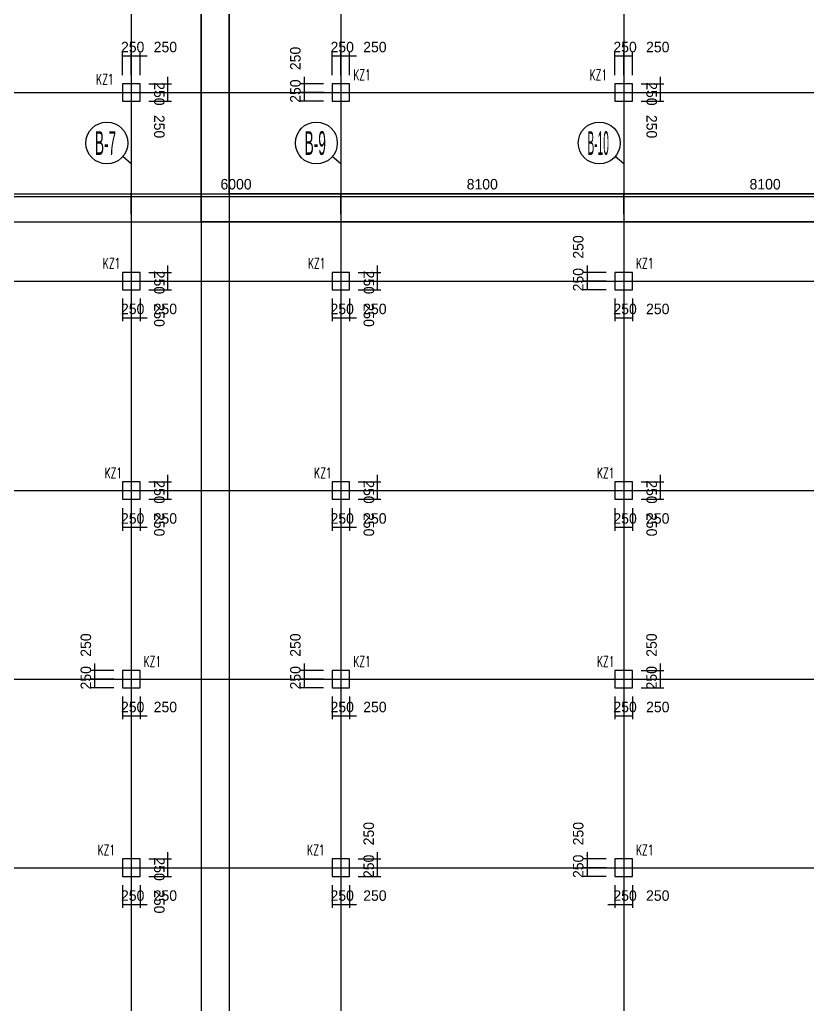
# Model space of a CAD drawing. Extents: x 387171 to 699106, y 11966 to 245688.
# Drawn here: x 529563 to 552144, y 123948 to 152173 of the extents above; entities that cross this region are included whole.
import ezdxf

# ---------------------------------------------------------------- set-up
doc = ezdxf.new("R2010")
doc.units = 0
doc.header["$LTSCALE"] = 100
doc.header["$MEASUREMENT"] = 0
for name, color, linetype in [('COLU', 7, 'Continuous'), ('DIM', 3, 'Continuous'), ('DOTE', 253, 'Continuous'), ('h后浇带', 51, 'Continuous'), ('L-AXIS', 3, 'Continuous'), ('NUM', 7, 'Continuous')]:
    doc.layers.add(name, color=color, linetype=linetype)
doc.styles.get("Standard").update_dxf_attribs({"font": 'standard'})
doc.styles.add('tk', font='tk')
doc.dimstyles.get("Standard").update_dxf_attribs({"dimtxt": 300, "dimasz": 100, "dimexe": 100, "dimexo": 250, "dimgap": 100, "dimtad": 0, "dimtoh": 1, "dimdec": 0, "dimdsep": 46, "dimcen": 0.09, "dimclrt": 7, "dimadec": 0, "dimazin": 0, "dimtfac": 1, "dimtdec": 4, "dimtofl": 0, "dimtmove": 0, "dimatfit": 3, "dimfxl": 1, "dimtolj": 1, "dimtzin": 0, "dimarcsym": 0})

# ---------------------------------------------------------------- blocks, each defined once
blk = doc.blocks.new('_AXISO')
blk.add_circle((0, 0), 0.5)
blk = doc.blocks.new('*D1376')
at = {"layer": 'L-AXIS', "color": 0, "linetype": 'ByBlock', "lineweight": -2}
for p, q in [((538758, 146608), (538758, 147210)), ((538758, 147110), (546858, 147110)), ((546858, 146608), (546858, 147210))]:
    blk.add_line(p, q, dxfattribs=at)
for points in [[(538758, 147110), (538858, 147126), (538858, 147093)], [(546858, 147110), (546758, 147093), (546758, 147126)]]:
    blk.add_solid(points, dxfattribs=at)
at = {"layer": 'L-AXIS', "color": 7, "linetype": 'Continuous', "lineweight": -2, "insert": (542808, 147460), "char_height": 300, "width": 775, "attachment_point": 5, "style": 'tk'}
blk.add_mtext('8100', dxfattribs=at)
blk = doc.blocks.new('*D1987')
at = {"layer": 'L-AXIS', "color": 0, "linetype": 'ByBlock', "lineweight": -2}
for p, q in [((524658, 146608), (524658, 147210)), ((524658, 147110), (532758, 147110)), ((532758, 146608), (532758, 147210))]:
    blk.add_line(p, q, dxfattribs=at)
for points in [[(524658, 147110), (524758, 147126), (524758, 147093)], [(532758, 147110), (532658, 147093), (532658, 147126)]]:
    blk.add_solid(points, dxfattribs=at)
at = {"layer": 'L-AXIS', "color": 7, "linetype": 'Continuous', "lineweight": -2, "insert": (528708, 147460), "char_height": 300, "width": 775, "attachment_point": 5, "style": 'tk'}
blk.add_mtext('8100', dxfattribs=at)
blk = doc.blocks.new('*D1597')
at = {"layer": 'L-AXIS', "color": 0, "linetype": 'ByBlock', "lineweight": -2}
for p, q in [((532758, 146608), (532758, 147210)), ((532758, 147110), (538758, 147110)), ((538758, 146608), (538758, 147210))]:
    blk.add_line(p, q, dxfattribs=at)
for points in [[(532758, 147110), (532858, 147126), (532858, 147093)], [(538758, 147110), (538658, 147093), (538658, 147126)]]:
    blk.add_solid(points, dxfattribs=at)
at = {"layer": 'L-AXIS', "color": 7, "linetype": 'Continuous', "lineweight": -2, "insert": (535758, 147460), "char_height": 300, "width": 770, "attachment_point": 5, "style": 'tk'}
blk.add_mtext('6000', dxfattribs=at)
blk = doc.blocks.new('*D4260')
at = {"layer": 'L-AXIS', "color": 0, "linetype": 'ByBlock', "lineweight": -2}
for p, q in [((546858, 146608), (546858, 147210)), ((546858, 147110), (554958, 147110)), ((554958, 146608), (554958, 147210))]:
    blk.add_line(p, q, dxfattribs=at)
for points in [[(546858, 147110), (546958, 147126), (546958, 147093)], [(554958, 147110), (554858, 147093), (554858, 147126)]]:
    blk.add_solid(points, dxfattribs=at)
at = {"layer": 'L-AXIS', "color": 7, "linetype": 'Continuous', "lineweight": -2, "insert": (550908, 147460), "char_height": 300, "width": 775, "attachment_point": 5, "style": 'tk'}
blk.add_mtext('8100', dxfattribs=at)
blk = doc.blocks.new('*D83')
at = {"layer": 'DIM', "color": 0, "linetype": 'ByBlock', "lineweight": -2}
for p, q in [((532508, 150588), (532508, 151238)), ((532508, 151138), (532758, 151138)), ((532758, 150588), (532758, 151238))]:
    blk.add_line(p, q, dxfattribs=at)
for points in [[(532508, 151138), (532608, 151155), (532608, 151121)], [(532758, 151138), (532658, 151121), (532658, 151155)]]:
    blk.add_solid(points, dxfattribs=at)
at = {"layer": 'DIM', "color": 7, "linetype": 'Continuous', "lineweight": -2, "insert": (532798, 151388), "char_height": 300, "width": 566.67, "attachment_point": 5, "style": 'tk'}
blk.add_mtext('250', dxfattribs=at)
blk = doc.blocks.new('*D959')
at = {"layer": 'DIM', "color": 0, "linetype": 'ByBlock', "lineweight": -2}
for p, q in [((532558, 151138), (533208, 151138)), ((532758, 150588), (532758, 151238)), ((533008, 150588), (533008, 151238))]:
    blk.add_line(p, q, dxfattribs=at)
for points in [[(532758, 151138), (532658, 151121), (532658, 151155)], [(533008, 151138), (533108, 151155), (533108, 151121)]]:
    blk.add_solid(points, dxfattribs=at)
at = {"layer": 'DIM', "color": 7, "linetype": 'Continuous', "lineweight": -2, "insert": (533734, 151388), "char_height": 300, "width": 566.67, "attachment_point": 5, "style": 'tk'}
blk.add_mtext('250', dxfattribs=at)
blk = doc.blocks.new('*D835')
at = {"layer": 'DIM', "color": 0, "linetype": 'ByBlock', "lineweight": -2}
for p, q in [((533258, 150088), (533908, 150088)), ((533808, 149838), (533808, 150088)), ((533258, 149838), (533908, 149838))]:
    blk.add_line(p, q, dxfattribs=at)
for points in [[(533808, 150088), (533825, 149988), (533791, 149988)], [(533808, 149838), (533791, 149938), (533825, 149938)]]:
    blk.add_solid(points, dxfattribs=at)
at = {"layer": 'DIM', "color": 7, "linetype": 'Continuous', "lineweight": -2, "insert": (533558, 149112), "char_height": 300, "width": 566.67, "attachment_point": 5, "rotation": 270, "style": 'tk'}
blk.add_mtext('250', dxfattribs=at)
blk = doc.blocks.new('*D1771')
at = {"layer": 'DIM', "color": 0, "linetype": 'ByBlock', "lineweight": -2}
for p, q in [((533808, 149888), (533808, 150538)), ((533258, 150338), (533908, 150338)), ((533258, 150088), (533908, 150088))]:
    blk.add_line(p, q, dxfattribs=at)
for points in [[(533808, 150338), (533791, 150438), (533825, 150438)], [(533808, 150088), (533825, 149988), (533791, 149988)]]:
    blk.add_solid(points, dxfattribs=at)
at = {"layer": 'DIM', "color": 7, "linetype": 'Continuous', "lineweight": -2, "insert": (533558, 150048), "char_height": 300, "width": 566.67, "attachment_point": 5, "rotation": 270, "style": 'tk'}
blk.add_mtext('250', dxfattribs=at)
blk = doc.blocks.new('*D883')
at = {"layer": 'DIM', "color": 0, "linetype": 'ByBlock', "lineweight": -2}
for p, q in [((532508, 144188), (532508, 143538)), ((532758, 144188), (532758, 143538)), ((532508, 143638), (532758, 143638))]:
    blk.add_line(p, q, dxfattribs=at)
for points in [[(532508, 143638), (532608, 143655), (532608, 143621)], [(532758, 143638), (532658, 143621), (532658, 143655)]]:
    blk.add_solid(points, dxfattribs=at)
at = {"layer": 'DIM', "color": 7, "linetype": 'Continuous', "lineweight": -2, "insert": (532798, 143888), "char_height": 300, "width": 566.67, "attachment_point": 5, "style": 'tk'}
blk.add_mtext('250', dxfattribs=at)
blk = doc.blocks.new('*D834')
at = {"layer": 'DIM', "color": 0, "linetype": 'ByBlock', "lineweight": -2}
for p, q in [((532758, 144188), (532758, 143538)), ((533008, 144188), (533008, 143538)), ((532558, 143638), (533208, 143638))]:
    blk.add_line(p, q, dxfattribs=at)
for points in [[(532758, 143638), (532658, 143621), (532658, 143655)], [(533008, 143638), (533108, 143655), (533108, 143621)]]:
    blk.add_solid(points, dxfattribs=at)
at = {"layer": 'DIM', "color": 7, "linetype": 'Continuous', "lineweight": -2, "insert": (533734, 143888), "char_height": 300, "width": 566.67, "attachment_point": 5, "style": 'tk'}
blk.add_mtext('250', dxfattribs=at)
blk = doc.blocks.new('*D1769')
at = {"layer": 'DIM', "color": 0, "linetype": 'ByBlock', "lineweight": -2}
for p, q in [((533258, 144688), (533908, 144688)), ((533808, 144438), (533808, 144688)), ((533258, 144438), (533908, 144438))]:
    blk.add_line(p, q, dxfattribs=at)
for points in [[(533808, 144688), (533825, 144588), (533791, 144588)], [(533808, 144438), (533791, 144538), (533825, 144538)]]:
    blk.add_solid(points, dxfattribs=at)
at = {"layer": 'DIM', "color": 7, "linetype": 'Continuous', "lineweight": -2, "insert": (533558, 143712), "char_height": 300, "width": 566.67, "attachment_point": 5, "rotation": 270, "style": 'tk'}
blk.add_mtext('250', dxfattribs=at)
blk = doc.blocks.new('*D1340')
at = {"layer": 'DIM', "color": 0, "linetype": 'ByBlock', "lineweight": -2}
for p, q in [((533808, 144488), (533808, 145138)), ((533258, 144938), (533908, 144938)), ((533258, 144688), (533908, 144688))]:
    blk.add_line(p, q, dxfattribs=at)
for points in [[(533808, 144938), (533791, 145038), (533825, 145038)], [(533808, 144688), (533825, 144588), (533791, 144588)]]:
    blk.add_solid(points, dxfattribs=at)
at = {"layer": 'DIM', "color": 7, "linetype": 'Continuous', "lineweight": -2, "insert": (533558, 144648), "char_height": 300, "width": 566.67, "attachment_point": 5, "rotation": 270, "style": 'tk'}
blk.add_mtext('250', dxfattribs=at)
blk = doc.blocks.new('*D1979')
at = {"layer": 'DIM', "color": 0, "linetype": 'ByBlock', "lineweight": -2}
for p, q in [((532508, 138188), (532508, 137538)), ((532758, 138188), (532758, 137538)), ((532508, 137638), (532758, 137638))]:
    blk.add_line(p, q, dxfattribs=at)
for points in [[(532508, 137638), (532608, 137655), (532608, 137621)], [(532758, 137638), (532658, 137621), (532658, 137655)]]:
    blk.add_solid(points, dxfattribs=at)
at = {"layer": 'DIM', "color": 7, "linetype": 'Continuous', "lineweight": -2, "insert": (532798, 137888), "char_height": 300, "width": 566.67, "attachment_point": 5, "style": 'tk'}
blk.add_mtext('250', dxfattribs=at)
blk = doc.blocks.new('*D1571')
at = {"layer": 'DIM', "color": 0, "linetype": 'ByBlock', "lineweight": -2}
for p, q in [((532758, 138188), (532758, 137538)), ((533008, 138188), (533008, 137538)), ((532558, 137638), (533208, 137638))]:
    blk.add_line(p, q, dxfattribs=at)
for points in [[(532758, 137638), (532658, 137621), (532658, 137655)], [(533008, 137638), (533108, 137655), (533108, 137621)]]:
    blk.add_solid(points, dxfattribs=at)
at = {"layer": 'DIM', "color": 7, "linetype": 'Continuous', "lineweight": -2, "insert": (533734, 137888), "char_height": 300, "width": 566.67, "attachment_point": 5, "style": 'tk'}
blk.add_mtext('250', dxfattribs=at)
blk = doc.blocks.new('*D2489')
at = {"layer": 'DIM', "color": 0, "linetype": 'ByBlock', "lineweight": -2}
for p, q in [((533258, 138688), (533908, 138688)), ((533808, 138438), (533808, 138688)), ((533258, 138438), (533908, 138438))]:
    blk.add_line(p, q, dxfattribs=at)
for points in [[(533808, 138688), (533825, 138588), (533791, 138588)], [(533808, 138438), (533791, 138538), (533825, 138538)]]:
    blk.add_solid(points, dxfattribs=at)
at = {"layer": 'DIM', "color": 7, "linetype": 'Continuous', "lineweight": -2, "insert": (533558, 137712), "char_height": 300, "width": 566.67, "attachment_point": 5, "rotation": 270, "style": 'tk'}
blk.add_mtext('250', dxfattribs=at)
blk = doc.blocks.new('*D2358')
at = {"layer": 'DIM', "color": 0, "linetype": 'ByBlock', "lineweight": -2}
for p, q in [((533258, 138938), (533908, 138938)), ((533808, 138488), (533808, 139138)), ((533258, 138688), (533908, 138688))]:
    blk.add_line(p, q, dxfattribs=at)
for points in [[(533808, 138938), (533791, 139038), (533825, 139038)], [(533808, 138688), (533825, 138588), (533791, 138588)]]:
    blk.add_solid(points, dxfattribs=at)
at = {"layer": 'DIM', "color": 7, "linetype": 'Continuous', "lineweight": -2, "insert": (533558, 138648), "char_height": 300, "width": 566.67, "attachment_point": 5, "rotation": 270, "style": 'tk'}
blk.add_mtext('250', dxfattribs=at)
blk = doc.blocks.new('*D2022')
at = {"layer": 'DIM', "color": 0, "linetype": 'ByBlock', "lineweight": -2}
for p, q in [((532258, 133538), (531608, 133538)), ((531708, 133738), (531708, 133088)), ((532258, 133288), (531608, 133288))]:
    blk.add_line(p, q, dxfattribs=at)
for points in [[(531708, 133538), (531691, 133638), (531725, 133638)], [(531708, 133288), (531725, 133188), (531691, 133188)]]:
    blk.add_solid(points, dxfattribs=at)
at = {"layer": 'DIM', "color": 7, "linetype": 'Continuous', "lineweight": -2, "insert": (531458, 134264), "char_height": 300, "width": 566.67, "attachment_point": 5, "rotation": 90, "style": 'tk'}
blk.add_mtext('250', dxfattribs=at)
blk = doc.blocks.new('*D2967')
at = {"layer": 'DIM', "color": 0, "linetype": 'ByBlock', "lineweight": -2}
for p, q in [((532258, 133288), (531608, 133288)), ((531708, 133288), (531708, 133038)), ((532258, 133038), (531608, 133038))]:
    blk.add_line(p, q, dxfattribs=at)
for points in [[(531708, 133288), (531725, 133188), (531691, 133188)], [(531708, 133038), (531691, 133138), (531725, 133138)]]:
    blk.add_solid(points, dxfattribs=at)
at = {"layer": 'DIM', "color": 7, "linetype": 'Continuous', "lineweight": -2, "insert": (531458, 133328), "char_height": 300, "width": 566.67, "attachment_point": 5, "rotation": 90, "style": 'tk'}
blk.add_mtext('250', dxfattribs=at)
blk = doc.blocks.new('*D2838')
at = {"layer": 'DIM', "color": 0, "linetype": 'ByBlock', "lineweight": -2}
for p, q in [((532508, 132788), (532508, 132138)), ((532758, 132788), (532758, 132138)), ((532508, 132238), (532758, 132238))]:
    blk.add_line(p, q, dxfattribs=at)
for points in [[(532508, 132238), (532608, 132255), (532608, 132221)], [(532758, 132238), (532658, 132221), (532658, 132255)]]:
    blk.add_solid(points, dxfattribs=at)
at = {"layer": 'DIM', "color": 7, "linetype": 'Continuous', "lineweight": -2, "insert": (532798, 132488), "char_height": 300, "width": 566.67, "attachment_point": 5, "style": 'tk'}
blk.add_mtext('250', dxfattribs=at)
blk = doc.blocks.new('*D3748')
at = {"layer": 'DIM', "color": 0, "linetype": 'ByBlock', "lineweight": -2}
for p, q in [((532758, 132788), (532758, 132138)), ((533008, 132788), (533008, 132138)), ((532558, 132238), (533208, 132238))]:
    blk.add_line(p, q, dxfattribs=at)
for points in [[(532758, 132238), (532658, 132221), (532658, 132255)], [(533008, 132238), (533108, 132255), (533108, 132221)]]:
    blk.add_solid(points, dxfattribs=at)
at = {"layer": 'DIM', "color": 7, "linetype": 'Continuous', "lineweight": -2, "insert": (533734, 132488), "char_height": 300, "width": 566.67, "attachment_point": 5, "style": 'tk'}
blk.add_mtext('250', dxfattribs=at)
blk = doc.blocks.new('*D2487')
at = {"layer": 'DIM', "color": 0, "linetype": 'ByBlock', "lineweight": -2}
for p, q in [((532508, 127388), (532508, 126738)), ((532758, 127388), (532758, 126738)), ((532508, 126838), (532758, 126838))]:
    blk.add_line(p, q, dxfattribs=at)
for points in [[(532508, 126838), (532608, 126855), (532608, 126821)], [(532758, 126838), (532658, 126821), (532658, 126855)]]:
    blk.add_solid(points, dxfattribs=at)
at = {"layer": 'DIM', "color": 7, "linetype": 'Continuous', "lineweight": -2, "insert": (532798, 127088), "char_height": 300, "width": 566.67, "attachment_point": 5, "style": 'tk'}
blk.add_mtext('250', dxfattribs=at)
blk = doc.blocks.new('*D2354')
at = {"layer": 'DIM', "color": 0, "linetype": 'ByBlock', "lineweight": -2}
for p, q in [((532758, 127388), (532758, 126738)), ((533008, 127388), (533008, 126738)), ((532558, 126838), (533208, 126838))]:
    blk.add_line(p, q, dxfattribs=at)
for points in [[(532758, 126838), (532658, 126821), (532658, 126855)], [(533008, 126838), (533108, 126855), (533108, 126821)]]:
    blk.add_solid(points, dxfattribs=at)
at = {"layer": 'DIM', "color": 7, "linetype": 'Continuous', "lineweight": -2, "insert": (533734, 127088), "char_height": 300, "width": 566.67, "attachment_point": 5, "style": 'tk'}
blk.add_mtext('250', dxfattribs=at)
blk = doc.blocks.new('*D2089')
at = {"layer": 'DIM', "color": 0, "linetype": 'ByBlock', "lineweight": -2}
for p, q in [((533258, 127888), (533908, 127888)), ((533808, 127638), (533808, 127888)), ((533258, 127638), (533908, 127638))]:
    blk.add_line(p, q, dxfattribs=at)
for points in [[(533808, 127888), (533825, 127788), (533791, 127788)], [(533808, 127638), (533791, 127738), (533825, 127738)]]:
    blk.add_solid(points, dxfattribs=at)
at = {"layer": 'DIM', "color": 7, "linetype": 'Continuous', "lineweight": -2, "insert": (533558, 126912), "char_height": 300, "width": 566.67, "attachment_point": 5, "rotation": 270, "style": 'tk'}
blk.add_mtext('250', dxfattribs=at)
blk = doc.blocks.new('*D2891')
at = {"layer": 'DIM', "color": 0, "linetype": 'ByBlock', "lineweight": -2}
for p, q in [((533808, 127688), (533808, 128338)), ((533258, 128138), (533908, 128138)), ((533258, 127888), (533908, 127888))]:
    blk.add_line(p, q, dxfattribs=at)
for points in [[(533808, 128138), (533791, 128238), (533825, 128238)], [(533808, 127888), (533825, 127788), (533791, 127788)]]:
    blk.add_solid(points, dxfattribs=at)
at = {"layer": 'DIM', "color": 7, "linetype": 'Continuous', "lineweight": -2, "insert": (533558, 127848), "char_height": 300, "width": 566.67, "attachment_point": 5, "rotation": 270, "style": 'tk'}
blk.add_mtext('250', dxfattribs=at)
blk = doc.blocks.new('*D249')
at = {"layer": 'DIM', "color": 0, "linetype": 'ByBlock', "lineweight": -2}
for p, q in [((537708, 150538), (537708, 149888)), ((538258, 150338), (537608, 150338)), ((538258, 150088), (537608, 150088))]:
    blk.add_line(p, q, dxfattribs=at)
for points in [[(537708, 150338), (537691, 150438), (537725, 150438)], [(537708, 150088), (537725, 149988), (537691, 149988)]]:
    blk.add_solid(points, dxfattribs=at)
at = {"layer": 'DIM', "color": 7, "linetype": 'Continuous', "lineweight": -2, "insert": (537458, 151064), "char_height": 300, "width": 566.67, "attachment_point": 5, "rotation": 90, "style": 'tk'}
blk.add_mtext('250', dxfattribs=at)
blk = doc.blocks.new('*D1190')
at = {"layer": 'DIM', "color": 0, "linetype": 'ByBlock', "lineweight": -2}
for p, q in [((538258, 150088), (537608, 150088)), ((537708, 150088), (537708, 149838)), ((538258, 149838), (537608, 149838))]:
    blk.add_line(p, q, dxfattribs=at)
for points in [[(537708, 150088), (537725, 149988), (537691, 149988)], [(537708, 149838), (537691, 149938), (537725, 149938)]]:
    blk.add_solid(points, dxfattribs=at)
at = {"layer": 'DIM', "color": 7, "linetype": 'Continuous', "lineweight": -2, "insert": (537458, 150128), "char_height": 300, "width": 566.67, "attachment_point": 5, "rotation": 90, "style": 'tk'}
blk.add_mtext('250', dxfattribs=at)
blk = doc.blocks.new('*D1054')
at = {"layer": 'DIM', "color": 0, "linetype": 'ByBlock', "lineweight": -2}
for p, q in [((538508, 150588), (538508, 151238)), ((538508, 151138), (538758, 151138)), ((538758, 150588), (538758, 151238))]:
    blk.add_line(p, q, dxfattribs=at)
for points in [[(538508, 151138), (538608, 151155), (538608, 151121)], [(538758, 151138), (538658, 151121), (538658, 151155)]]:
    blk.add_solid(points, dxfattribs=at)
at = {"layer": 'DIM', "color": 7, "linetype": 'Continuous', "lineweight": -2, "insert": (538798, 151388), "char_height": 300, "width": 566.67, "attachment_point": 5, "style": 'tk'}
blk.add_mtext('250', dxfattribs=at)
blk = doc.blocks.new('*D720')
at = {"layer": 'DIM', "color": 0, "linetype": 'ByBlock', "lineweight": -2}
for p, q in [((538558, 151138), (539208, 151138)), ((538758, 150588), (538758, 151238)), ((539008, 150588), (539008, 151238))]:
    blk.add_line(p, q, dxfattribs=at)
for points in [[(538758, 151138), (538658, 151121), (538658, 151155)], [(539008, 151138), (539108, 151155), (539108, 151121)]]:
    blk.add_solid(points, dxfattribs=at)
at = {"layer": 'DIM', "color": 7, "linetype": 'Continuous', "lineweight": -2, "insert": (539734, 151388), "char_height": 300, "width": 566.67, "attachment_point": 5, "style": 'tk'}
blk.add_mtext('250', dxfattribs=at)
blk = doc.blocks.new('*D1636')
at = {"layer": 'DIM', "color": 0, "linetype": 'ByBlock', "lineweight": -2}
for p, q in [((546608, 150588), (546608, 151238)), ((546608, 151138), (546858, 151138)), ((546858, 150588), (546858, 151238))]:
    blk.add_line(p, q, dxfattribs=at)
for points in [[(546608, 151138), (546708, 151155), (546708, 151121)], [(546858, 151138), (546758, 151121), (546758, 151155)]]:
    blk.add_solid(points, dxfattribs=at)
at = {"layer": 'DIM', "color": 7, "linetype": 'Continuous', "lineweight": -2, "insert": (546898, 151388), "char_height": 300, "width": 566.67, "attachment_point": 5, "style": 'tk'}
blk.add_mtext('250', dxfattribs=at)
blk = doc.blocks.new('*D1504')
at = {"layer": 'DIM', "color": 0, "linetype": 'ByBlock', "lineweight": -2}
for p, q in [((546858, 150588), (546858, 151238)), ((546858, 151138), (547108, 151138)), ((547108, 150588), (547108, 151238))]:
    blk.add_line(p, q, dxfattribs=at)
for points in [[(546858, 151138), (546958, 151155), (546958, 151121)], [(547108, 151138), (547008, 151121), (547008, 151155)]]:
    blk.add_solid(points, dxfattribs=at)
at = {"layer": 'DIM', "color": 7, "linetype": 'Continuous', "lineweight": -2, "insert": (547834, 151388), "char_height": 300, "width": 566.67, "attachment_point": 5, "style": 'tk'}
blk.add_mtext('250', dxfattribs=at)
blk = doc.blocks.new('*D2660')
at = {"layer": 'DIM', "color": 0, "linetype": 'ByBlock', "lineweight": -2}
for p, q in [((547358, 150088), (548008, 150088)), ((547908, 149838), (547908, 150088)), ((547358, 149838), (548008, 149838))]:
    blk.add_line(p, q, dxfattribs=at)
for points in [[(547908, 150088), (547925, 149988), (547891, 149988)], [(547908, 149838), (547891, 149938), (547925, 149938)]]:
    blk.add_solid(points, dxfattribs=at)
at = {"layer": 'DIM', "color": 7, "linetype": 'Continuous', "lineweight": -2, "insert": (547658, 149112), "char_height": 300, "width": 566.67, "attachment_point": 5, "rotation": 270, "style": 'tk'}
blk.add_mtext('250', dxfattribs=at)
blk = doc.blocks.new('*D2287')
at = {"layer": 'DIM', "color": 0, "linetype": 'ByBlock', "lineweight": -2}
for p, q in [((547908, 149888), (547908, 150538)), ((547358, 150338), (548008, 150338)), ((547358, 150088), (548008, 150088))]:
    blk.add_line(p, q, dxfattribs=at)
for points in [[(547908, 150338), (547891, 150438), (547925, 150438)], [(547908, 150088), (547925, 149988), (547891, 149988)]]:
    blk.add_solid(points, dxfattribs=at)
at = {"layer": 'DIM', "color": 7, "linetype": 'Continuous', "lineweight": -2, "insert": (547658, 150048), "char_height": 300, "width": 566.67, "attachment_point": 5, "rotation": 270, "style": 'tk'}
blk.add_mtext('250', dxfattribs=at)
blk = doc.blocks.new('*D1762')
at = {"layer": 'DIM', "color": 0, "linetype": 'ByBlock', "lineweight": -2}
for p, q in [((538508, 144188), (538508, 143538)), ((538758, 144188), (538758, 143538)), ((538508, 143638), (538758, 143638))]:
    blk.add_line(p, q, dxfattribs=at)
for points in [[(538508, 143638), (538608, 143655), (538608, 143621)], [(538758, 143638), (538658, 143621), (538658, 143655)]]:
    blk.add_solid(points, dxfattribs=at)
at = {"layer": 'DIM', "color": 7, "linetype": 'Continuous', "lineweight": -2, "insert": (538798, 143888), "char_height": 300, "width": 566.67, "attachment_point": 5, "style": 'tk'}
blk.add_mtext('250', dxfattribs=at)
blk = doc.blocks.new('*D2659')
at = {"layer": 'DIM', "color": 0, "linetype": 'ByBlock', "lineweight": -2}
for p, q in [((538758, 144188), (538758, 143538)), ((539008, 144188), (539008, 143538)), ((538558, 143638), (539208, 143638))]:
    blk.add_line(p, q, dxfattribs=at)
for points in [[(538758, 143638), (538658, 143621), (538658, 143655)], [(539008, 143638), (539108, 143655), (539108, 143621)]]:
    blk.add_solid(points, dxfattribs=at)
at = {"layer": 'DIM', "color": 7, "linetype": 'Continuous', "lineweight": -2, "insert": (539734, 143888), "char_height": 300, "width": 566.67, "attachment_point": 5, "style": 'tk'}
blk.add_mtext('250', dxfattribs=at)
blk = doc.blocks.new('*D2215')
at = {"layer": 'DIM', "color": 0, "linetype": 'ByBlock', "lineweight": -2}
for p, q in [((539258, 144688), (539908, 144688)), ((539808, 144438), (539808, 144688)), ((539258, 144438), (539908, 144438))]:
    blk.add_line(p, q, dxfattribs=at)
for points in [[(539808, 144688), (539825, 144588), (539791, 144588)], [(539808, 144438), (539791, 144538), (539825, 144538)]]:
    blk.add_solid(points, dxfattribs=at)
at = {"layer": 'DIM', "color": 7, "linetype": 'Continuous', "lineweight": -2, "insert": (539558, 143712), "char_height": 300, "width": 566.67, "attachment_point": 5, "rotation": 270, "style": 'tk'}
blk.add_mtext('250', dxfattribs=at)
blk = doc.blocks.new('*D2169')
at = {"layer": 'DIM', "color": 0, "linetype": 'ByBlock', "lineweight": -2}
for p, q in [((539808, 144488), (539808, 145138)), ((539258, 144938), (539908, 144938)), ((539258, 144688), (539908, 144688))]:
    blk.add_line(p, q, dxfattribs=at)
for points in [[(539808, 144938), (539791, 145038), (539825, 145038)], [(539808, 144688), (539825, 144588), (539791, 144588)]]:
    blk.add_solid(points, dxfattribs=at)
at = {"layer": 'DIM', "color": 7, "linetype": 'Continuous', "lineweight": -2, "insert": (539558, 144648), "char_height": 300, "width": 566.67, "attachment_point": 5, "rotation": 270, "style": 'tk'}
blk.add_mtext('250', dxfattribs=at)
blk = doc.blocks.new('*D3127')
at = {"layer": 'DIM', "color": 0, "linetype": 'ByBlock', "lineweight": -2}
for p, q in [((545808, 145138), (545808, 144488)), ((546358, 144938), (545708, 144938)), ((546358, 144688), (545708, 144688))]:
    blk.add_line(p, q, dxfattribs=at)
for points in [[(545808, 144938), (545791, 145038), (545825, 145038)], [(545808, 144688), (545825, 144588), (545791, 144588)]]:
    blk.add_solid(points, dxfattribs=at)
at = {"layer": 'DIM', "color": 7, "linetype": 'Continuous', "lineweight": -2, "insert": (545558, 145664), "char_height": 300, "width": 566.67, "attachment_point": 5, "rotation": 90, "style": 'tk'}
blk.add_mtext('250', dxfattribs=at)
blk = doc.blocks.new('*D2696')
at = {"layer": 'DIM', "color": 0, "linetype": 'ByBlock', "lineweight": -2}
for p, q in [((546358, 144688), (545708, 144688)), ((545808, 144688), (545808, 144438)), ((546358, 144438), (545708, 144438))]:
    blk.add_line(p, q, dxfattribs=at)
for points in [[(545808, 144688), (545825, 144588), (545791, 144588)], [(545808, 144438), (545791, 144538), (545825, 144538)]]:
    blk.add_solid(points, dxfattribs=at)
at = {"layer": 'DIM', "color": 7, "linetype": 'Continuous', "lineweight": -2, "insert": (545558, 144728), "char_height": 300, "width": 566.67, "attachment_point": 5, "rotation": 90, "style": 'tk'}
blk.add_mtext('250', dxfattribs=at)
blk = doc.blocks.new('*D3625')
at = {"layer": 'DIM', "color": 0, "linetype": 'ByBlock', "lineweight": -2}
for p, q in [((546608, 144188), (546608, 143538)), ((546858, 144188), (546858, 143538)), ((546608, 143638), (546858, 143638))]:
    blk.add_line(p, q, dxfattribs=at)
for points in [[(546608, 143638), (546708, 143655), (546708, 143621)], [(546858, 143638), (546758, 143621), (546758, 143655)]]:
    blk.add_solid(points, dxfattribs=at)
at = {"layer": 'DIM', "color": 7, "linetype": 'Continuous', "lineweight": -2, "insert": (546898, 143888), "char_height": 300, "width": 566.67, "attachment_point": 5, "style": 'tk'}
blk.add_mtext('250', dxfattribs=at)
blk = doc.blocks.new('*D3575')
at = {"layer": 'DIM', "color": 0, "linetype": 'ByBlock', "lineweight": -2}
for p, q in [((546858, 144188), (546858, 143538)), ((547108, 144188), (547108, 143538)), ((546858, 143638), (547108, 143638))]:
    blk.add_line(p, q, dxfattribs=at)
for points in [[(546858, 143638), (546958, 143655), (546958, 143621)], [(547108, 143638), (547008, 143621), (547008, 143655)]]:
    blk.add_solid(points, dxfattribs=at)
at = {"layer": 'DIM', "color": 7, "linetype": 'Continuous', "lineweight": -2, "insert": (547834, 143888), "char_height": 300, "width": 566.67, "attachment_point": 5, "style": 'tk'}
blk.add_mtext('250', dxfattribs=at)
blk = doc.blocks.new('*D2977')
at = {"layer": 'DIM', "color": 0, "linetype": 'ByBlock', "lineweight": -2}
for p, q in [((538508, 138188), (538508, 137538)), ((538758, 138188), (538758, 137538)), ((538508, 137638), (538758, 137638))]:
    blk.add_line(p, q, dxfattribs=at)
for points in [[(538508, 137638), (538608, 137655), (538608, 137621)], [(538758, 137638), (538658, 137621), (538658, 137655)]]:
    blk.add_solid(points, dxfattribs=at)
at = {"layer": 'DIM', "color": 7, "linetype": 'Continuous', "lineweight": -2, "insert": (538798, 137888), "char_height": 300, "width": 566.67, "attachment_point": 5, "style": 'tk'}
blk.add_mtext('250', dxfattribs=at)
blk = doc.blocks.new('*D2707')
at = {"layer": 'DIM', "color": 0, "linetype": 'ByBlock', "lineweight": -2}
for p, q in [((538758, 138188), (538758, 137538)), ((539008, 138188), (539008, 137538)), ((538558, 137638), (539208, 137638))]:
    blk.add_line(p, q, dxfattribs=at)
for points in [[(538758, 137638), (538658, 137621), (538658, 137655)], [(539008, 137638), (539108, 137655), (539108, 137621)]]:
    blk.add_solid(points, dxfattribs=at)
at = {"layer": 'DIM', "color": 7, "linetype": 'Continuous', "lineweight": -2, "insert": (539734, 137888), "char_height": 300, "width": 566.67, "attachment_point": 5, "style": 'tk'}
blk.add_mtext('250', dxfattribs=at)
blk = doc.blocks.new('*D3757')
at = {"layer": 'DIM', "color": 0, "linetype": 'ByBlock', "lineweight": -2}
for p, q in [((539258, 138688), (539908, 138688)), ((539808, 138438), (539808, 138688)), ((539258, 138438), (539908, 138438))]:
    blk.add_line(p, q, dxfattribs=at)
for points in [[(539808, 138688), (539825, 138588), (539791, 138588)], [(539808, 138438), (539791, 138538), (539825, 138538)]]:
    blk.add_solid(points, dxfattribs=at)
at = {"layer": 'DIM', "color": 7, "linetype": 'Continuous', "lineweight": -2, "insert": (539558, 137712), "char_height": 300, "width": 566.67, "attachment_point": 5, "rotation": 270, "style": 'tk'}
blk.add_mtext('250', dxfattribs=at)
blk = doc.blocks.new('*D3431')
at = {"layer": 'DIM', "color": 0, "linetype": 'ByBlock', "lineweight": -2}
for p, q in [((539258, 138938), (539908, 138938)), ((539808, 138488), (539808, 139138)), ((539258, 138688), (539908, 138688))]:
    blk.add_line(p, q, dxfattribs=at)
for points in [[(539808, 138938), (539791, 139038), (539825, 139038)], [(539808, 138688), (539825, 138588), (539791, 138588)]]:
    blk.add_solid(points, dxfattribs=at)
at = {"layer": 'DIM', "color": 7, "linetype": 'Continuous', "lineweight": -2, "insert": (539558, 138648), "char_height": 300, "width": 566.67, "attachment_point": 5, "rotation": 270, "style": 'tk'}
blk.add_mtext('250', dxfattribs=at)
blk = doc.blocks.new('*D4335')
at = {"layer": 'DIM', "color": 0, "linetype": 'ByBlock', "lineweight": -2}
for p, q in [((546608, 138188), (546608, 137538)), ((546858, 138188), (546858, 137538)), ((546608, 137638), (546858, 137638))]:
    blk.add_line(p, q, dxfattribs=at)
for points in [[(546608, 137638), (546708, 137655), (546708, 137621)], [(546858, 137638), (546758, 137621), (546758, 137655)]]:
    blk.add_solid(points, dxfattribs=at)
at = {"layer": 'DIM', "color": 7, "linetype": 'Continuous', "lineweight": -2, "insert": (546898, 137888), "char_height": 300, "width": 566.67, "attachment_point": 5, "style": 'tk'}
blk.add_mtext('250', dxfattribs=at)
blk = doc.blocks.new('*D4207')
at = {"layer": 'DIM', "color": 0, "linetype": 'ByBlock', "lineweight": -2}
for p, q in [((546858, 138188), (546858, 137538)), ((547108, 138188), (547108, 137538)), ((546858, 137638), (547108, 137638))]:
    blk.add_line(p, q, dxfattribs=at)
for points in [[(546858, 137638), (546958, 137655), (546958, 137621)], [(547108, 137638), (547008, 137621), (547008, 137655)]]:
    blk.add_solid(points, dxfattribs=at)
at = {"layer": 'DIM', "color": 7, "linetype": 'Continuous', "lineweight": -2, "insert": (547834, 137888), "char_height": 300, "width": 566.67, "attachment_point": 5, "style": 'tk'}
blk.add_mtext('250', dxfattribs=at)
blk = doc.blocks.new('*D3952')
at = {"layer": 'DIM', "color": 0, "linetype": 'ByBlock', "lineweight": -2}
for p, q in [((547358, 138688), (548008, 138688)), ((547908, 138438), (547908, 138688)), ((547358, 138438), (548008, 138438))]:
    blk.add_line(p, q, dxfattribs=at)
for points in [[(547908, 138688), (547925, 138588), (547891, 138588)], [(547908, 138438), (547891, 138538), (547925, 138538)]]:
    blk.add_solid(points, dxfattribs=at)
at = {"layer": 'DIM', "color": 7, "linetype": 'Continuous', "lineweight": -2, "insert": (547658, 137712), "char_height": 300, "width": 566.67, "attachment_point": 5, "rotation": 270, "style": 'tk'}
blk.add_mtext('250', dxfattribs=at)
blk = doc.blocks.new('*D17')
at = {"layer": 'DIM', "color": 0, "linetype": 'ByBlock', "lineweight": -2}
for p, q in [((547358, 138938), (548008, 138938)), ((547908, 138488), (547908, 139138)), ((547358, 138688), (548008, 138688))]:
    blk.add_line(p, q, dxfattribs=at)
for points in [[(547908, 138938), (547891, 139038), (547925, 139038)], [(547908, 138688), (547925, 138588), (547891, 138588)]]:
    blk.add_solid(points, dxfattribs=at)
at = {"layer": 'DIM', "color": 7, "linetype": 'Continuous', "lineweight": -2, "insert": (547658, 138648), "char_height": 300, "width": 566.67, "attachment_point": 5, "rotation": 270, "style": 'tk'}
blk.add_mtext('250', dxfattribs=at)
blk = doc.blocks.new('*D4206')
at = {"layer": 'DIM', "color": 0, "linetype": 'ByBlock', "lineweight": -2}
for p, q in [((538258, 133538), (537608, 133538)), ((537708, 133738), (537708, 133088)), ((538258, 133288), (537608, 133288))]:
    blk.add_line(p, q, dxfattribs=at)
for points in [[(537708, 133538), (537691, 133638), (537725, 133638)], [(537708, 133288), (537725, 133188), (537691, 133188)]]:
    blk.add_solid(points, dxfattribs=at)
at = {"layer": 'DIM', "color": 7, "linetype": 'Continuous', "lineweight": -2, "insert": (537458, 134264), "char_height": 300, "width": 566.67, "attachment_point": 5, "rotation": 90, "style": 'tk'}
blk.add_mtext('250', dxfattribs=at)
blk = doc.blocks.new('*D3951')
at = {"layer": 'DIM', "color": 0, "linetype": 'ByBlock', "lineweight": -2}
for p, q in [((538258, 133288), (537608, 133288)), ((537708, 133288), (537708, 133038)), ((538258, 133038), (537608, 133038))]:
    blk.add_line(p, q, dxfattribs=at)
for points in [[(537708, 133288), (537725, 133188), (537691, 133188)], [(537708, 133038), (537691, 133138), (537725, 133138)]]:
    blk.add_solid(points, dxfattribs=at)
at = {"layer": 'DIM', "color": 7, "linetype": 'Continuous', "lineweight": -2, "insert": (537458, 133328), "char_height": 300, "width": 566.67, "attachment_point": 5, "rotation": 90, "style": 'tk'}
blk.add_mtext('250', dxfattribs=at)
blk = doc.blocks.new('*D4730')
at = {"layer": 'DIM', "color": 0, "linetype": 'ByBlock', "lineweight": -2}
for p, q in [((538508, 132788), (538508, 132138)), ((538758, 132788), (538758, 132138)), ((538508, 132238), (538758, 132238))]:
    blk.add_line(p, q, dxfattribs=at)
for points in [[(538508, 132238), (538608, 132255), (538608, 132221)], [(538758, 132238), (538658, 132221), (538658, 132255)]]:
    blk.add_solid(points, dxfattribs=at)
at = {"layer": 'DIM', "color": 7, "linetype": 'Continuous', "lineweight": -2, "insert": (538798, 132488), "char_height": 300, "width": 566.67, "attachment_point": 5, "style": 'tk'}
blk.add_mtext('250', dxfattribs=at)
blk = doc.blocks.new('*D4683')
at = {"layer": 'DIM', "color": 0, "linetype": 'ByBlock', "lineweight": -2}
for p, q in [((538758, 132788), (538758, 132138)), ((539008, 132788), (539008, 132138)), ((538558, 132238), (539208, 132238))]:
    blk.add_line(p, q, dxfattribs=at)
for points in [[(538758, 132238), (538658, 132221), (538658, 132255)], [(539008, 132238), (539108, 132255), (539108, 132221)]]:
    blk.add_solid(points, dxfattribs=at)
at = {"layer": 'DIM', "color": 7, "linetype": 'Continuous', "lineweight": -2, "insert": (539734, 132488), "char_height": 300, "width": 566.67, "attachment_point": 5, "style": 'tk'}
blk.add_mtext('250', dxfattribs=at)
blk = doc.blocks.new('*D854')
at = {"layer": 'DIM', "color": 0, "linetype": 'ByBlock', "lineweight": -2}
for p, q in [((546608, 132788), (546608, 132138)), ((546858, 132788), (546858, 132138)), ((546608, 132238), (546858, 132238))]:
    blk.add_line(p, q, dxfattribs=at)
for points in [[(546608, 132238), (546708, 132255), (546708, 132221)], [(546858, 132238), (546758, 132221), (546758, 132255)]]:
    blk.add_solid(points, dxfattribs=at)
at = {"layer": 'DIM', "color": 7, "linetype": 'Continuous', "lineweight": -2, "insert": (546898, 132488), "char_height": 300, "width": 566.67, "attachment_point": 5, "style": 'tk'}
blk.add_mtext('250', dxfattribs=at)
blk = doc.blocks.new('*D421')
at = {"layer": 'DIM', "color": 0, "linetype": 'ByBlock', "lineweight": -2}
for p, q in [((546858, 132788), (546858, 132138)), ((547108, 132788), (547108, 132138)), ((546858, 132238), (547108, 132238))]:
    blk.add_line(p, q, dxfattribs=at)
for points in [[(546858, 132238), (546958, 132255), (546958, 132221)], [(547108, 132238), (547008, 132221), (547008, 132255)]]:
    blk.add_solid(points, dxfattribs=at)
at = {"layer": 'DIM', "color": 7, "linetype": 'Continuous', "lineweight": -2, "insert": (547834, 132488), "char_height": 300, "width": 566.67, "attachment_point": 5, "style": 'tk'}
blk.add_mtext('250', dxfattribs=at)
blk = doc.blocks.new('*D1364')
at = {"layer": 'DIM', "color": 0, "linetype": 'ByBlock', "lineweight": -2}
for p, q in [((547358, 133288), (548008, 133288)), ((547908, 133038), (547908, 133288)), ((547358, 133038), (548008, 133038))]:
    blk.add_line(p, q, dxfattribs=at)
for points in [[(547908, 133288), (547925, 133188), (547891, 133188)], [(547908, 133038), (547891, 133138), (547925, 133138)]]:
    blk.add_solid(points, dxfattribs=at)
at = {"layer": 'DIM', "color": 7, "linetype": 'Continuous', "lineweight": -2, "insert": (547658, 133328), "char_height": 300, "width": 566.67, "attachment_point": 5, "rotation": 90, "style": 'tk'}
blk.add_mtext('250', dxfattribs=at)
blk = doc.blocks.new('*D1315')
at = {"layer": 'DIM', "color": 0, "linetype": 'ByBlock', "lineweight": -2}
for p, q in [((547358, 133538), (548008, 133538)), ((547908, 133088), (547908, 133738)), ((547358, 133288), (548008, 133288))]:
    blk.add_line(p, q, dxfattribs=at)
for points in [[(547908, 133538), (547891, 133638), (547925, 133638)], [(547908, 133288), (547925, 133188), (547891, 133188)]]:
    blk.add_solid(points, dxfattribs=at)
at = {"layer": 'DIM', "color": 7, "linetype": 'Continuous', "lineweight": -2, "insert": (547658, 134264), "char_height": 300, "width": 566.67, "attachment_point": 5, "rotation": 90, "style": 'tk'}
blk.add_mtext('250', dxfattribs=at)
blk = doc.blocks.new('*D419')
at = {"layer": 'DIM', "color": 0, "linetype": 'ByBlock', "lineweight": -2}
for p, q in [((538508, 127388), (538508, 126738)), ((538758, 127388), (538758, 126738)), ((538508, 126838), (538758, 126838))]:
    blk.add_line(p, q, dxfattribs=at)
for points in [[(538508, 126838), (538608, 126855), (538608, 126821)], [(538758, 126838), (538658, 126821), (538658, 126855)]]:
    blk.add_solid(points, dxfattribs=at)
at = {"layer": 'DIM', "color": 7, "linetype": 'Continuous', "lineweight": -2, "insert": (538798, 127088), "char_height": 300, "width": 566.67, "attachment_point": 5, "style": 'tk'}
blk.add_mtext('250', dxfattribs=at)
blk = doc.blocks.new('*D1363')
at = {"layer": 'DIM', "color": 0, "linetype": 'ByBlock', "lineweight": -2}
for p, q in [((538758, 127388), (538758, 126738)), ((539008, 127388), (539008, 126738)), ((538558, 126838), (539208, 126838))]:
    blk.add_line(p, q, dxfattribs=at)
for points in [[(538758, 126838), (538658, 126821), (538658, 126855)], [(539008, 126838), (539108, 126855), (539108, 126821)]]:
    blk.add_solid(points, dxfattribs=at)
at = {"layer": 'DIM', "color": 7, "linetype": 'Continuous', "lineweight": -2, "insert": (539734, 127088), "char_height": 300, "width": 566.67, "attachment_point": 5, "style": 'tk'}
blk.add_mtext('250', dxfattribs=at)
blk = doc.blocks.new('*D1240')
at = {"layer": 'DIM', "color": 0, "linetype": 'ByBlock', "lineweight": -2}
for p, q in [((539258, 127888), (539908, 127888)), ((539808, 127638), (539808, 127888)), ((539258, 127638), (539908, 127638))]:
    blk.add_line(p, q, dxfattribs=at)
for points in [[(539808, 127888), (539825, 127788), (539791, 127788)], [(539808, 127638), (539791, 127738), (539825, 127738)]]:
    blk.add_solid(points, dxfattribs=at)
at = {"layer": 'DIM', "color": 7, "linetype": 'Continuous', "lineweight": -2, "insert": (539558, 127928), "char_height": 300, "width": 566.67, "attachment_point": 5, "rotation": 90, "style": 'tk'}
blk.add_mtext('250', dxfattribs=at)
blk = doc.blocks.new('*D893')
at = {"layer": 'DIM', "color": 0, "linetype": 'ByBlock', "lineweight": -2}
for p, q in [((539808, 127688), (539808, 128338)), ((539258, 128138), (539908, 128138)), ((539258, 127888), (539908, 127888))]:
    blk.add_line(p, q, dxfattribs=at)
for points in [[(539808, 128138), (539791, 128238), (539825, 128238)], [(539808, 127888), (539825, 127788), (539791, 127788)]]:
    blk.add_solid(points, dxfattribs=at)
at = {"layer": 'DIM', "color": 7, "linetype": 'Continuous', "lineweight": -2, "insert": (539558, 128864), "char_height": 300, "width": 566.67, "attachment_point": 5, "rotation": 90, "style": 'tk'}
blk.add_mtext('250', dxfattribs=at)
blk = doc.blocks.new('*D1720')
at = {"layer": 'DIM', "color": 0, "linetype": 'ByBlock', "lineweight": -2}
for p, q in [((545808, 128338), (545808, 127688)), ((546358, 128138), (545708, 128138)), ((546358, 127888), (545708, 127888))]:
    blk.add_line(p, q, dxfattribs=at)
for points in [[(545808, 128138), (545791, 128238), (545825, 128238)], [(545808, 127888), (545825, 127788), (545791, 127788)]]:
    blk.add_solid(points, dxfattribs=at)
at = {"layer": 'DIM', "color": 7, "linetype": 'Continuous', "lineweight": -2, "insert": (545558, 128864), "char_height": 300, "width": 566.67, "attachment_point": 5, "rotation": 90, "style": 'tk'}
blk.add_mtext('250', dxfattribs=at)
blk = doc.blocks.new('*D1593')
at = {"layer": 'DIM', "color": 0, "linetype": 'ByBlock', "lineweight": -2}
for p, q in [((546358, 127888), (545708, 127888)), ((545808, 127888), (545808, 127638)), ((546358, 127638), (545708, 127638))]:
    blk.add_line(p, q, dxfattribs=at)
for points in [[(545808, 127888), (545825, 127788), (545791, 127788)], [(545808, 127638), (545791, 127738), (545825, 127738)]]:
    blk.add_solid(points, dxfattribs=at)
at = {"layer": 'DIM', "color": 7, "linetype": 'Continuous', "lineweight": -2, "insert": (545558, 127928), "char_height": 300, "width": 566.67, "attachment_point": 5, "rotation": 90, "style": 'tk'}
blk.add_mtext('250', dxfattribs=at)
blk = doc.blocks.new('*D2494')
at = {"layer": 'DIM', "color": 0, "linetype": 'ByBlock', "lineweight": -2}
for p, q in [((546608, 127388), (546608, 126738)), ((546858, 127388), (546858, 126738)), ((546408, 126838), (547058, 126838))]:
    blk.add_line(p, q, dxfattribs=at)
for points in [[(546608, 126838), (546508, 126821), (546508, 126855)], [(546858, 126838), (546958, 126855), (546958, 126821)]]:
    blk.add_solid(points, dxfattribs=at)
at = {"layer": 'DIM', "color": 7, "linetype": 'Continuous', "lineweight": -2, "insert": (546898, 127088), "char_height": 300, "width": 566.67, "attachment_point": 5, "style": 'tk'}
blk.add_mtext('250', dxfattribs=at)
blk = doc.blocks.new('*D2147')
at = {"layer": 'DIM', "color": 0, "linetype": 'ByBlock', "lineweight": -2}
for p, q in [((546858, 127388), (546858, 126738)), ((547108, 127388), (547108, 126738)), ((546858, 126838), (547108, 126838))]:
    blk.add_line(p, q, dxfattribs=at)
for points in [[(546858, 126838), (546958, 126855), (546958, 126821)], [(547108, 126838), (547008, 126821), (547008, 126855)]]:
    blk.add_solid(points, dxfattribs=at)
at = {"layer": 'DIM', "color": 7, "linetype": 'Continuous', "lineweight": -2, "insert": (547834, 127088), "char_height": 300, "width": 566.67, "attachment_point": 5, "style": 'tk'}
blk.add_mtext('250', dxfattribs=at)
blk = doc.blocks.new('后浇带现场')
at = {"color": 6, "lineweight": 30}
for points in [[(760007, 730049), (760007, 673430), (717757, 673430), (717757, 730049)], [(759207, 730049), (759207, 674230), (718557, 674230), (718557, 730049)], [(662200, 674230), (718557, 674230), (718557, 624270), (707583, 624270), (707286, 620897), (700215, 616964), (698139, 620873), (664797, 619534)], [(662200, 673430), (717757, 673430), (717757, 625070), (706851, 625070), (706526, 621390), (700538, 618060), (698609, 621692), (664765, 620333)]]:
    blk.add_lwpolyline(points, dxfattribs=at)
at = {"layer": 'h后浇带', "color": 1}
for p, q in [((717757, 685030), (717757, 664030)), ((718557, 685030), (718557, 651530)), ((662168, 674230), (787754, 674230)), ((662200, 673430), (787536, 673430))]:
    blk.add_line(p, q, dxfattribs=at)

msp = doc.modelspace()

# ---------------------------------------------------------------- linework, layer by layer
at = {"layer": 'COLU'}
for points in [[(532508.1, 149837.9), (533008.1, 149837.9), (533008.1, 150337.9), (532508.1, 150337.9)], [(538508.1, 149837.9), (539008.1, 149837.9), (539008.1, 150337.9), (538508.1, 150337.9)], [(546608.1, 149837.9), (547108.1, 149837.9), (547108.1, 150337.9), (546608.1, 150337.9)], [(532508.1, 144437.9), (533008.1, 144437.9), (533008.1, 144937.9), (532508.1, 144937.9)], [(538508.1, 144437.9), (539008.1, 144437.9), (539008.1, 144937.9), (538508.1, 144937.9)], [(546608.1, 144437.9), (547108.1, 144437.9), (547108.1, 144937.9), (546608.1, 144937.9)], [(532508.1, 138437.9), (533008.1, 138437.9), (533008.1, 138937.9), (532508.1, 138937.9)], [(538508.1, 138437.9), (539008.1, 138437.9), (539008.1, 138937.9), (538508.1, 138937.9)], [(546608.1, 138437.9), (547108.1, 138437.9), (547108.1, 138937.9), (546608.1, 138937.9)], [(532508.1, 133037.9), (533008.1, 133037.9), (533008.1, 133537.9), (532508.1, 133537.9)], [(538508.1, 133037.9), (539008.1, 133037.9), (539008.1, 133537.9), (538508.1, 133537.9)], [(546608.1, 133037.9), (547108.1, 133037.9), (547108.1, 133537.9), (546608.1, 133537.9)], [(532508.1, 127637.9), (533008.1, 127637.9), (533008.1, 128137.9), (532508.1, 128137.9)], [(538508.1, 127637.9), (539008.1, 127637.9), (539008.1, 128137.9), (538508.1, 128137.9)], [(546608.1, 127637.9), (547108.1, 127637.9), (547108.1, 128137.9), (546608.1, 128137.9)]]:
    msp.add_lwpolyline(points, close=True, dxfattribs=at)
at = {"layer": 'DOTE'}
for p, q in [((532758, 238913.1), (532758.2, 95505.2)), ((538758.1, 238913.1), (538758.1, 94087.9)), ((546858.1, 210429.3), (546858.1, 94087.9)), ((491246.2, 150087.9), (605563.5, 150087.9)), ((491462.9, 144687.9), (604647.2, 144687.9)), ((491703.8, 138687.9), (593508.1, 138687.9)), ((508458.1, 133287.9), (585258.1, 133287.9)), ((510308.1, 127887.9), (579258.1, 127887.9))]:
    msp.add_line(p, q, dxfattribs=at)
at = {"layer": 'L-AXIS'}
for p, q in [((532758.1, 148041.3), (532513.5, 148250.7)), ((538758.1, 148041.3), (538513.6, 148250.8)), ((546858.1, 148041.3), (546613.6, 148250.8)), ((532758.1, 148041.3), (532758.1, 146357.9)), ((538758.1, 148041.3), (538758.1, 146357.9)), ((546858.1, 148041.3), (546858.1, 146357.9))]:
    msp.add_line(p, q, dxfattribs=at)

# ---------------------------------------------------------------- block references
at = {"color": 3, "lineweight": 30}
msp.add_blockref('后浇带现场', (-182998.7, -527042.1), dxfattribs=at)
at = {"layer": 'L-AXIS'}
ref = msp.add_blockref('_AXISO', (532058.1, 148641.3), dxfattribs=dict(at, xscale=1199.999999999997, yscale=1200, rotation=359.9996457873818))
ref.add_attrib('A', 'B-7', (531718.7, 148301.9), dxfattribs={"height": 678.82, "style": 'tk', "width": 0.42623})
ref = msp.add_blockref('_AXISO', (538058.1, 148641.3), dxfattribs=dict(at, xscale=1199.999999999997, yscale=1200, rotation=359.9996457873818))
ref.add_attrib('A', 'B-9', (537718.7, 148301.9), dxfattribs={"height": 678.82, "style": 'tk', "width": 0.433333})
ref = msp.add_blockref('_AXISO', (546158.1, 148641.3), dxfattribs=dict(at, xscale=1199.999999999997, yscale=1200, rotation=359.9996457873818))
ref.add_attrib('A', 'B-10', (545818.7, 148301.9), dxfattribs={"height": 678.82, "style": 'tk', "width": 0.320988})

# ---------------------------------------------------------------- texts
at = {"layer": 'NUM', "color": 200, "width": 0.7}
for p in [(539114.1, 150444), (545885.6, 150444), (531752, 150316), (531942.9, 145044), (537815.6, 145044), (547214.1, 145044), (531994.4, 139044), (537994.4, 139044), (546094.4, 139044), (533114.1, 133644), (539114.1, 133644), (546094.4, 133644), (531794.3, 128244), (537794.3, 128244), (547214.1, 128244)]:
    msp.add_text('KZ1', height=300, dxfattribs=at).set_placement(p)

# ---------------------------------------------------------------- dimensions: what is measured, and where the dimension line sits
at = {"layer": 'DIM', "color": 200}
for p1, p2, distance, picture, middle in [((532508.1, 150337.9), (532758.1, 150337.9), 800, '*D83', (532290, 151387.9)), ((532758.1, 150337.9), (533008.1, 150337.9), 800, '*D959', (533226.1, 151387.9)), ((538508.1, 150337.9), (538758.1, 150337.9), 800, '*D1054', (538290, 151387.9)), ((538758.1, 150337.9), (539008.1, 150337.9), 800, '*D720', (539226.1, 151387.9)), ((546608.1, 150337.9), (546858.1, 150337.9), 800, '*D1636', (546390, 151387.9)), ((546858.1, 150337.9), (547108.1, 150337.9), 800, '*D1504', (547326.1, 151387.9)), ((538508.1, 150337.9), (538508.1, 150087.9), -800, '*D249', (537458.1, 150556)), ((533008.1, 150087.9), (533008.1, 150337.9), -800, '*D1771', (533558.1, 150556)), ((538508.1, 150087.9), (538508.1, 149837.9), -800, '*D1190', (537458.1, 149619.9)), ((547108.1, 150087.9), (547108.1, 150337.9), -800, '*D2287', (547658.1, 150556)), ((533008.1, 149837.9), (533008.1, 150087.9), -800, '*D835', (533558.1, 149619.9)), ((547108.1, 149837.9), (547108.1, 150087.9), -800, '*D2660', (547658.1, 149619.9)), ((546608.1, 144937.9), (546608.1, 144687.9), -800, '*D3127', (545558.1, 145156)), ((533008.1, 144687.9), (533008.1, 144937.9), -800, '*D1340', (533558.1, 145156)), ((539008.1, 144687.9), (539008.1, 144937.9), -800, '*D2169', (539558.1, 145156)), ((546608.1, 144687.9), (546608.1, 144437.9), -800, '*D2696', (545558.1, 144219.9)), ((533008.1, 144437.9), (533008.1, 144687.9), -800, '*D1769', (533558.1, 144219.9)), ((539008.1, 144437.9), (539008.1, 144687.9), -800, '*D2215', (539558.1, 144219.9)), ((532508.1, 144437.9), (532758.1, 144437.9), -800, '*D883', (532290, 143887.9)), ((532758.1, 144437.9), (533008.1, 144437.9), -800, '*D834', (533226.1, 143887.9)), ((538508.1, 144437.9), (538758.1, 144437.9), -800, '*D1762', (538290, 143887.9)), ((538758.1, 144437.9), (539008.1, 144437.9), -800, '*D2659', (539226.1, 143887.9)), ((546608.1, 144437.9), (546858.1, 144437.9), -800, '*D3625', (546390, 143887.9)), ((546858.1, 144437.9), (547108.1, 144437.9), -800, '*D3575', (547326.1, 143887.9)), ((533008.1, 138687.9), (533008.1, 138937.9), -800, '*D2358', (533558.1, 139156)), ((539008.1, 138687.9), (539008.1, 138937.9), -800, '*D3431', (539558.1, 139156)), ((547108.1, 138687.9), (547108.1, 138937.9), -800, '*D17', (547658.1, 139156)), ((533008.1, 138437.9), (533008.1, 138687.9), -800, '*D2489', (533558.1, 138219.9)), ((539008.1, 138437.9), (539008.1, 138687.9), -800, '*D3757', (539558.1, 138219.9)), ((547108.1, 138437.9), (547108.1, 138687.9), -800, '*D3952', (547658.1, 138219.9)), ((532508.1, 138437.9), (532758.1, 138437.9), -800, '*D1979', (532290, 137887.9)), ((532758.1, 138437.9), (533008.1, 138437.9), -800, '*D1571', (533226.1, 137887.9)), ((538508.1, 138437.9), (538758.1, 138437.9), -800, '*D2977', (538290, 137887.9)), ((538758.1, 138437.9), (539008.1, 138437.9), -800, '*D2707', (539226.1, 137887.9)), ((546608.1, 138437.9), (546858.1, 138437.9), -800, '*D4335', (546390, 137887.9)), ((546858.1, 138437.9), (547108.1, 138437.9), -800, '*D4207', (547326.1, 137887.9)), ((532508.1, 133537.9), (532508.1, 133287.9), -800, '*D2022', (531458.1, 133756)), ((538508.1, 133537.9), (538508.1, 133287.9), -800, '*D4206', (537458.1, 133756)), ((547108.1, 133287.9), (547108.1, 133537.9), -800, '*D1315', (547658.1, 133756)), ((532508.1, 133287.9), (532508.1, 133037.9), -800, '*D2967', (531458.1, 132819.9)), ((538508.1, 133287.9), (538508.1, 133037.9), -800, '*D3951', (537458.1, 132819.9)), ((547108.1, 133037.9), (547108.1, 133287.9), -800, '*D1364', (547658.1, 132819.9)), ((532508.1, 133037.9), (532758.1, 133037.9), -800, '*D2838', (532290, 132487.9)), ((532758.1, 133037.9), (533008.1, 133037.9), -800, '*D3748', (533226.1, 132487.9)), ((538508.1, 133037.9), (538758.1, 133037.9), -800, '*D4730', (538290, 132487.9)), ((538758.1, 133037.9), (539008.1, 133037.9), -800, '*D4683', (539226.1, 132487.9)), ((546608.1, 133037.9), (546858.1, 133037.9), -800, '*D854', (546390, 132487.9)), ((546858.1, 133037.9), (547108.1, 133037.9), -800, '*D421', (547326.1, 132487.9)), ((539008.1, 127887.9), (539008.1, 128137.9), -800, '*D893', (539558.1, 128356)), ((546608.1, 128137.9), (546608.1, 127887.9), -800, '*D1720', (545558.1, 128356)), ((533008.1, 127887.9), (533008.1, 128137.9), -800, '*D2891', (533558.1, 128356)), ((539008.1, 127637.9), (539008.1, 127887.9), -800, '*D1240', (539558.1, 127419.9)), ((546608.1, 127887.9), (546608.1, 127637.9), -800, '*D1593', (545558.1, 127419.9)), ((533008.1, 127637.9), (533008.1, 127887.9), -800, '*D2089', (533558.1, 127419.9)), ((532508.1, 127637.9), (532758.1, 127637.9), -800, '*D2487', (532290, 127087.9)), ((532758.1, 127637.9), (533008.1, 127637.9), -800, '*D2354', (533226.1, 127087.9)), ((538508.1, 127637.9), (538758.1, 127637.9), -800, '*D419', (538290, 127087.9)), ((538758.1, 127637.9), (539008.1, 127637.9), -800, '*D1363', (539226.1, 127087.9)), ((546608.1, 127637.9), (546858.1, 127637.9), -800, '*D2494', (546390, 127087.9)), ((546858.1, 127637.9), (547108.1, 127637.9), -800, '*D2147', (547326.1, 127087.9))]:
    dim = msp.add_aligned_dim(p1=p1, p2=p2, distance=distance, dimstyle='Standard', dxfattribs=at)
    dim.commit()
    dim.dimension.update_dxf_attribs({"geometry": picture, "text_midpoint": middle})
at = {"layer": 'L-AXIS'}
for base, p1, p2, picture, middle in [((532758.1, 147109.6), (524658.1, 146357.9), (532758.1, 146357.9), '*D1987', (528708.1, 147459.6)), ((538758.1, 147109.6), (532758.1, 146357.9), (538758.1, 146357.9), '*D1597', (535758.1, 147459.6)), ((546858.1, 147109.6), (538758.1, 146357.9), (546858.1, 146357.9), '*D1376', (542808.1, 147459.6)), ((554958.1, 147109.6), (546858.1, 146357.9), (554958.1, 146357.9), '*D4260', (550908.1, 147459.6))]:
    dim = msp.add_linear_dim(base=base, p1=p1, p2=p2, dimstyle='Standard', dxfattribs=at)
    dim.commit()
    dim.dimension.update_dxf_attribs({"geometry": picture, "text_midpoint": middle})

doc.saveas('drawing.dxf')
